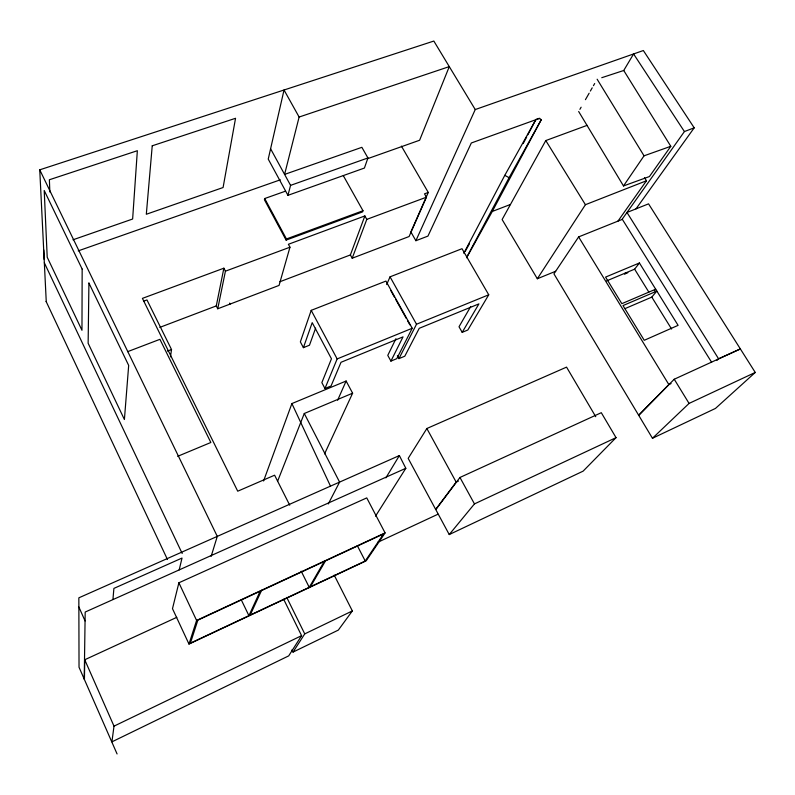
<?xml version="1.0" encoding="UTF-8"?>
<svg xmlns="http://www.w3.org/2000/svg" width="795" height="795" viewBox="0 0 795 795"><rect width="100%" height="100%" fill="white"/><g stroke="black" fill="none" stroke-linecap="round" stroke-linejoin="round"><path stroke-width="1.19" d="M84.23 679.099L85.184 612.051L405.818 468.295L399.378 455.565L78.844 597.83L79.033 667.253L117.074 753.948M84.439 679.238L84.737 659.761L176.818 617.318M112.94 599.47L113.894 588.399L182.025 558.05L179.183 569.896M84.737 659.761L114.003 726.153L111.916 741.854L288.704 655.875L301.593 635.662L283.646 599.231M170.458 356.866L171.521 349.532L146.966 299.944L143.945 301.066M364.865 215.942L350.386 254.937L352.195 258.226L366.783 219.38L364.865 215.942L288.396 244.284L289.966 247.205L279.055 285.415L217.741 308.778L216.28 305.916L223.872 268.193L142.414 298.373L237.725 491.201L274.603 475.201L289.728 505.173M217.741 308.778L225.422 271.184L223.872 268.193M285.494 191.158L264.695 198.541L264.417 199.724L286.121 240.1L362.57 211.887L362.987 210.735L343.341 175.695M178.885 582.785L172.485 608.672L188.991 644.079L366.167 560.833L385.088 532.908L366.753 497.899L178.885 582.785L196.594 620.438L188.991 644.079M299.119 117.034L284.59 174.413L361.874 147.323L367.936 157.957L364.408 168.053L287.939 195.332L268.233 159.109L284.034 90.004L299.119 117.034L449.284 66.611L419.611 140.248L367.23 158.811M287.939 195.332L290.572 185.364L270.598 148.784M286.121 240.1L286.439 238.967L264.695 198.541M211.142 556.371L217.283 536.386L39.75 169.822L433.832 41.052L475.241 109.551L415.884 240.716L410.876 231.941L428.276 192.45L401.405 146.101M395.94 338.71L387.771 355.375L390.911 361.109L396.784 358.664L412.208 328.265L385.943 281.082L311.203 310.358L300.361 341.88L303.402 347.654L309.484 345.209L315.625 328.136M303.402 347.654L312.197 322.651L331.455 358.784L321.856 382.614L324.956 388.507L331.058 385.972L341.025 362.281L403.025 336.871L390.911 361.109M263.582 480.975L291.894 403.572L346.123 381.024L352.622 393.197L324.579 453.875M277.624 481.194L304.286 413.499L352.622 393.197M324.956 388.507L337.15 358.923L412.208 328.265M386.648 284.57L390.047 276.839L462.004 248.706L488.736 294.796L467.828 330.005L462.193 332.35L459.013 326.765L470.67 306.592M428.276 192.45L424.5 193.851L426.438 197.2L409.097 236.522L352.195 258.226M337.627 400.253L346.123 381.024M248.924 615.668L260.164 591.212L197.866 620.15L190.383 643.165L248.924 615.668L241.481 600.255M250.018 615.4L261.664 590.218M397.371 355.772L398.941 358.634L416.51 324.241L488.736 294.796M328.265 503.96L339.594 482.098L304.286 413.499M463.803 253.267L504.785 175.347L535.919 119.498L539.02 118.385L541.316 119.618L491.091 213.617L466.635 257.739M523.219 143.567L526.678 136.998M527.84 134.812L535.919 119.498M466.516 257.58L509.088 177.683L541.316 119.618M587.098 125.362L545.787 140.566L502.122 219.539L537.331 278.757L555.665 271.264M465.254 251.319L469.447 243.777M579.893 109.352L581.125 107.206M585.438 99.673L589.135 93.214M590.367 91.057L592.215 87.828M593.448 85.681L594.68 83.525M309.046 587.674L324.459 561.061M310.457 586.76L325.513 560.863M462.193 332.35L478.908 303.889L419.243 328.305L404.784 356.21L398.941 358.634M601.765 77.701L623.737 70.487L633.595 53.951L684.406 131.563L622.018 219.46M385.883 477.855L399.378 455.565M595.743 416.699L566.557 367.121L426.855 428.515L408.183 458.377L435.67 509.426L456.171 482.118L458.417 481.094M375.508 516.184L405.818 468.295M291.944 649.903L293.017 652.099L304.743 633.893L352.354 610.928L334.208 575.143M537.331 278.757L585.418 204.703L646.464 180.763L644.467 177.633M711.605 362.232L622.346 219.36L578.621 236.91L553.936 273.848L652.457 438.274L715.46 408.431L755.25 372.448L648.551 203.848L626.977 212.474L718.581 358.793L716.961 360.373M250.177 615.072L365.243 561.022L383.568 533.902L261.495 590.596M578.661 111.509L623.499 185.951L644.039 155.82L670.801 146.3L623.737 70.487M617.824 221.318L646.464 180.763M670.801 146.3L649.445 176.54L623.499 185.951M636 208.866L694.204 127.826L643.344 50.532L475.241 109.551M352.354 610.928L338.332 630.087L293.017 652.099M459.957 477.467L435.799 509.615L449.235 534.558L583.113 471.147L616.036 437.647L601.298 412.694L459.957 477.467L474.456 503.911L449.235 534.558M625.307 273.073L624.522 274.086L627.861 272.695M606.575 280.903L634.619 269.167L639.428 262.976L678.095 325.354L644.248 340.3L623.012 305.578L656.799 291.119L651.801 297.111L624.969 308.629M654.315 290.9L655.736 289.181L621.839 303.67L605.581 277.097L639.428 262.976M638.673 415.238L668.853 384.571L671.059 383.558M638.713 415.338L674.24 379.235L740.354 348.935L718.581 358.793M652.457 438.274L689.066 403.423L755.25 372.448M114.003 726.153L301.593 635.662M474.456 503.911L616.036 437.647M377.864 542.24L438.005 514.206M196.594 620.438L385.088 532.908M177.673 456.32L210.844 442.487L159.924 339.326L127.647 351.658M167.477 351.102L171.521 349.532M415.884 240.716L427.949 236.095L471.326 142.981L539.745 118.306M491.996 211.549L510.31 204.524M159.795 327.391L216.28 305.916M279.89 281.738L350.386 254.937M684.406 131.563L694.204 127.826M225.422 271.184L289.966 247.205M366.783 219.38L426.438 197.2M286.439 238.967L362.987 210.735M290.572 185.364L367.936 157.957M78.218 250.882L280.317 179.819M72.991 239.792L132.636 219.023L137.346 150.712L49.379 179.759L49.846 192.012M504.785 175.347L509.088 177.683M634.619 269.167L648.819 292.073M651.801 297.111L671.596 329.031M545.787 140.566L585.418 204.703M597.134 79.222L644.039 155.82M674.24 379.235L689.066 403.423M578.621 236.91L668.853 384.571M390.047 276.839L416.51 324.241M390.832 290.662L394.399 297.072M395.582 299.208L406.295 318.447M407.477 320.584L409.862 324.857M426.855 428.515L456.171 482.118M311.203 310.358L337.15 358.923M357.323 545.678L365.243 561.022M229.675 303.094L230.172 304.048M301.186 571.188L309.245 587.326M286.747 597.433L304.743 633.893M44.331 262.797L182.194 553.479M46.09 301.394L167.467 559.521M291.894 403.572L330.491 486.142M78.874 607.012L85.065 620.925M39.75 169.822L46.259 301.742M43.765 249.958L44.172 259.418M82.163 269.078L81.965 330.283L47.213 257.222L44.212 190.502L82.163 269.078M88.921 283.06L88.136 343.261L124.408 419.512L128.681 365.412L88.921 283.06M152.233 145.803L146.32 214.262L223.087 187.531L235.549 118.286L152.233 145.803"/></g></svg>
